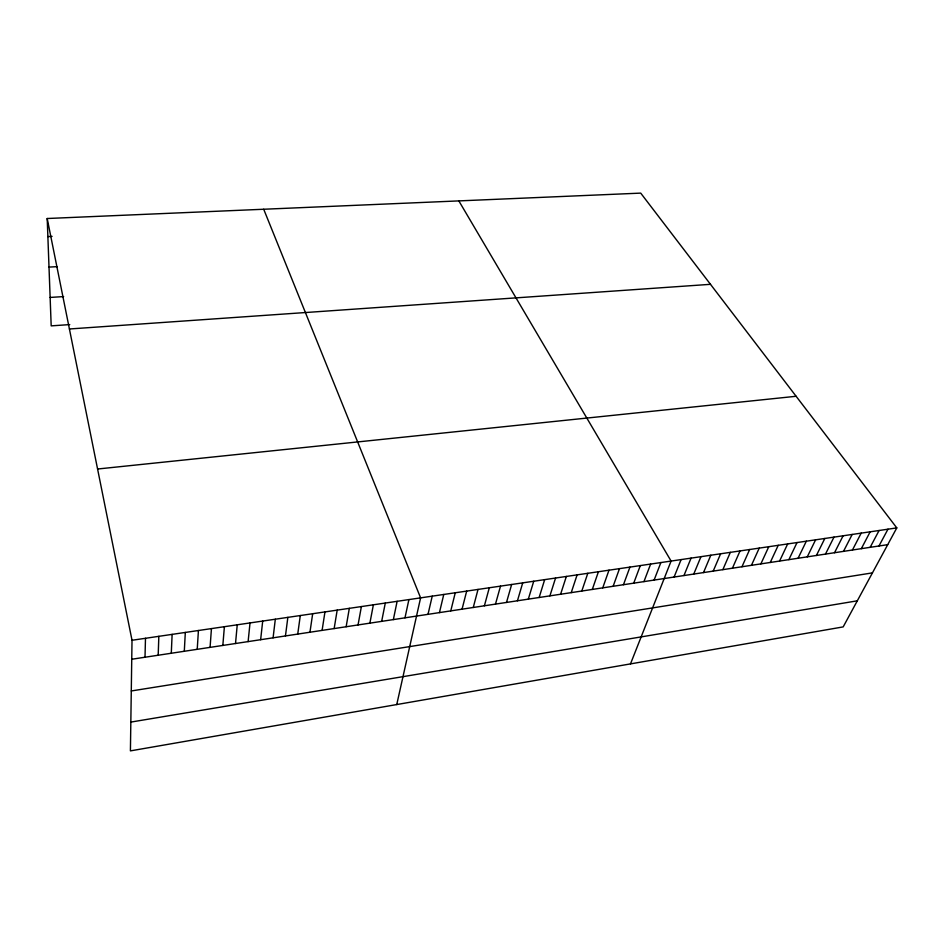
<?xml version="1.0" encoding="UTF-8"?>
<svg xmlns="http://www.w3.org/2000/svg" width="944" height="944" viewBox="0 0 944 944"><rect width="100%" height="100%" fill="white"/><g stroke="black" fill="none" stroke-linecap="round" stroke-linejoin="round"><path stroke-width="1.42" d="M47.2 218.512L132.018 640.268L130.414 750.881L843.181 626.899L896.8 527.897L640.716 193.119L47.2 218.512L51.188 325.869L69.738 324.594M145.01 657.236L145.482 638.286M158.191 655.242L158.84 636.327M171.289 653.248L172.127 634.38M184.304 651.277L185.319 632.433M197.225 649.319L198.429 630.509M210.075 647.372L211.444 628.598M222.831 645.436L224.389 626.698M235.516 643.513L237.239 624.81M248.119 641.601L250.018 622.934M260.638 639.713L262.703 621.069M273.087 637.825L275.318 619.217M285.454 635.949L287.849 617.364M297.738 634.085L300.298 615.535M309.951 632.232L312.676 613.718M322.093 630.391L324.96 611.913M334.152 628.562L337.185 610.119M346.141 626.745L349.327 608.337M358.047 624.94L361.387 606.567M369.883 623.146L373.376 604.797M381.659 621.364L385.294 603.051M393.353 619.594L397.129 601.316M404.976 617.836L408.905 599.582M396.751 704.554L420.599 597.859L263.706 209.249M428.01 614.343L432.222 596.16M439.432 612.609L443.774 594.46M450.772 610.886L455.256 592.773M462.053 609.175L466.678 591.097M473.263 607.476L478.018 589.422M484.402 605.788L489.299 587.77M495.482 604.113L500.509 586.118M506.491 602.449L511.648 584.489M517.442 600.785L522.716 582.861M528.321 599.133L533.726 581.244M539.142 597.493L544.676 579.628M549.904 595.865L555.556 578.035M560.594 594.248L566.365 576.442M571.226 592.631L577.114 574.861M581.799 591.027L587.805 573.291M592.301 589.434L598.425 571.734M602.744 587.852L608.986 570.176M613.14 586.283L619.488 568.642M623.465 584.714L629.931 567.108M633.731 583.156L640.315 565.574M643.95 581.61L650.628 564.064M654.098 580.076L660.894 562.553M630.498 663.892L671.09 561.055L458.843 200.895M674.099 577.044L681.108 559.58M683.963 575.545L691.067 558.116M693.757 574.058L700.967 556.665M703.504 572.583L710.82 555.214M713.204 571.108L720.614 553.786M722.844 569.645L730.349 552.346M732.426 568.194L740.037 550.93M741.96 566.754L749.666 549.514M751.448 565.314L759.236 548.11M760.876 563.887L768.77 546.706M770.257 562.459L778.234 545.313M779.591 561.055L787.662 543.933M788.865 559.639L797.031 542.552M798.093 558.246L806.341 541.183M807.273 556.854L815.604 539.826M816.407 555.473L824.832 538.469M825.481 554.093L833.989 537.124M834.52 552.724L843.11 535.779M843.499 551.367L852.184 534.446M852.444 550.01L861.199 533.124M861.329 548.665L870.167 531.802M870.167 547.319L879.1 530.493M878.97 545.986L887.974 529.183M130.827 722.089L857.305 600.821M131.287 690.961L872.433 572.878M131.747 659.242L887.714 544.664M132.018 640.268L896.8 527.897M97.574 469.015L796.122 396.279M69.419 328.984L710.49 284.321M50.138 297.431L63.626 296.593M49.005 267.093L57.265 266.645M47.873 236.578L52.073 236.378"/></g></svg>
